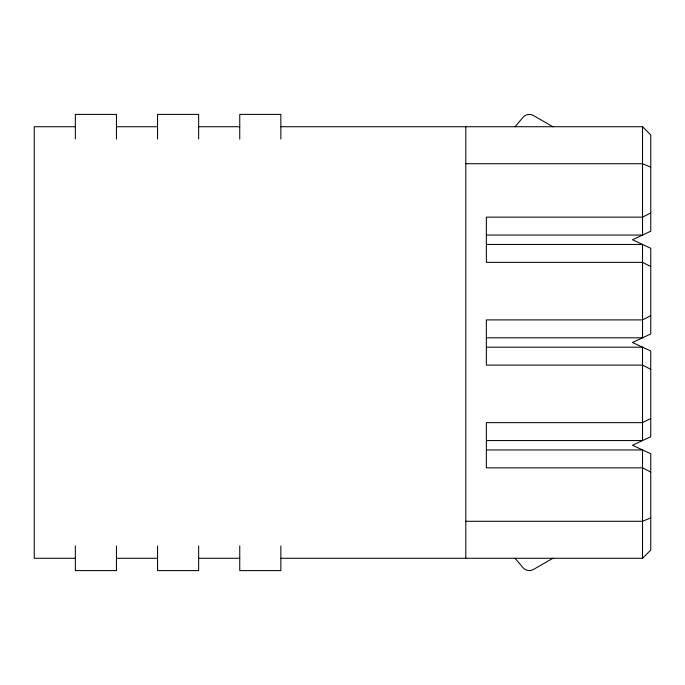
<?xml version="1.0" encoding="UTF-8"?>
<svg xmlns="http://www.w3.org/2000/svg" width="685" height="685" viewBox="0 0 685 685"><rect width="100%" height="100%" fill="white"/><g stroke="black" fill="none" stroke-linecap="round" stroke-linejoin="round"><path stroke-width="1.03" d="M515.12 126.725L523.006 117.332A8.22 8.22 0 0 1 533.409 115.491L552.855 126.725M280.85 558.275L642.53 558.275L650.75 550.055L650.75 453.77L632.478 445.25L650.75 436.73L650.75 351.02L632.478 342.5L650.75 333.98L650.75 248.27L632.478 239.75L650.75 231.23L650.75 134.945L642.53 126.725L280.85 126.725M552.855 558.275L533.409 569.5A8.22 8.22 0 0 1 523.006 567.668L515.12 558.275M650.75 212.958L642.53 217.145L486.35 217.145L486.35 262.355L642.53 262.355L650.75 266.542M650.75 315.708L642.53 319.895L486.35 319.895L486.35 365.105L642.53 365.105L650.75 369.292M650.75 418.458L642.53 422.645L486.35 422.645L486.35 467.855L642.53 467.855L650.75 472.042M650.75 517.877L642.53 521.285L465.8 521.285M75.35 126.725L34.25 126.725L34.25 558.275L75.35 558.275M116.45 126.725L157.55 126.725M198.65 126.725L239.75 126.725M465.8 163.715L642.53 163.715L650.75 167.123M486.35 235.058L642.53 235.058L642.53 126.725M486.35 244.442L642.53 244.442L642.53 337.808L486.35 337.808M486.35 347.192L642.53 347.192L642.53 440.558L486.35 440.558M486.35 449.942L642.53 449.942L642.53 558.275M116.45 558.275L157.55 558.275M198.65 558.275L239.75 558.275M465.8 126.725L465.8 558.275M280.85 139.055L280.85 114.395L239.75 114.395L239.75 139.055M280.85 545.945L280.85 570.605L239.75 570.605L239.75 545.945M198.65 139.055L198.65 114.395L157.55 114.395L157.55 139.055M198.65 545.945L198.65 570.605L157.55 570.605L157.55 545.945M116.45 139.055L116.45 114.395L75.35 114.395L75.35 139.055M116.45 545.945L116.45 570.605L75.35 570.605L75.35 545.945"/></g></svg>
